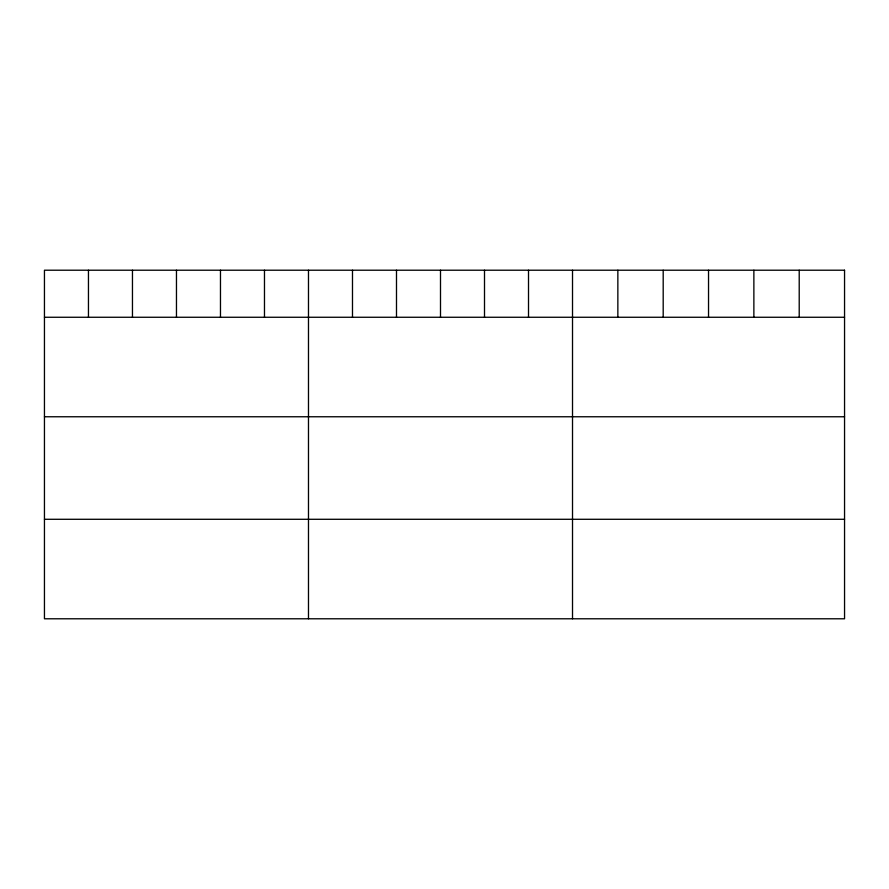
<?xml version="1.0" encoding="UTF-8"?>
<svg xmlns="http://www.w3.org/2000/svg" width="889" height="889" viewBox="0 0 889 889"><rect width="100%" height="100%" fill="white"/><g stroke="black" fill="none" stroke-linecap="round" stroke-linejoin="round"><path stroke-width="1.33" d="M44.45 317.262L844.55 317.262M44.45 416.763L844.55 416.763M44.45 519.287L844.55 519.287M799.211 270.212L799.211 317.262M753.872 270.212L753.872 317.262M708.533 270.212L708.533 317.262M663.194 270.212L663.194 317.262M617.855 270.212L617.855 317.262M572.516 270.212L572.516 618.788M528.511 270.212L528.511 317.262M484.505 270.212L484.505 317.262M440.5 270.212L440.5 317.262M396.494 270.212L396.494 317.262M352.488 270.212L352.488 317.262M308.483 270.212L308.483 618.788M264.478 270.212L264.478 317.262M220.472 270.212L220.472 317.262M176.467 270.212L176.467 317.262M132.461 270.212L132.461 317.262M88.456 270.212L88.456 317.262M844.55 270.212L44.45 270.212L44.45 618.788L844.55 618.788L844.55 270.212"/></g></svg>
